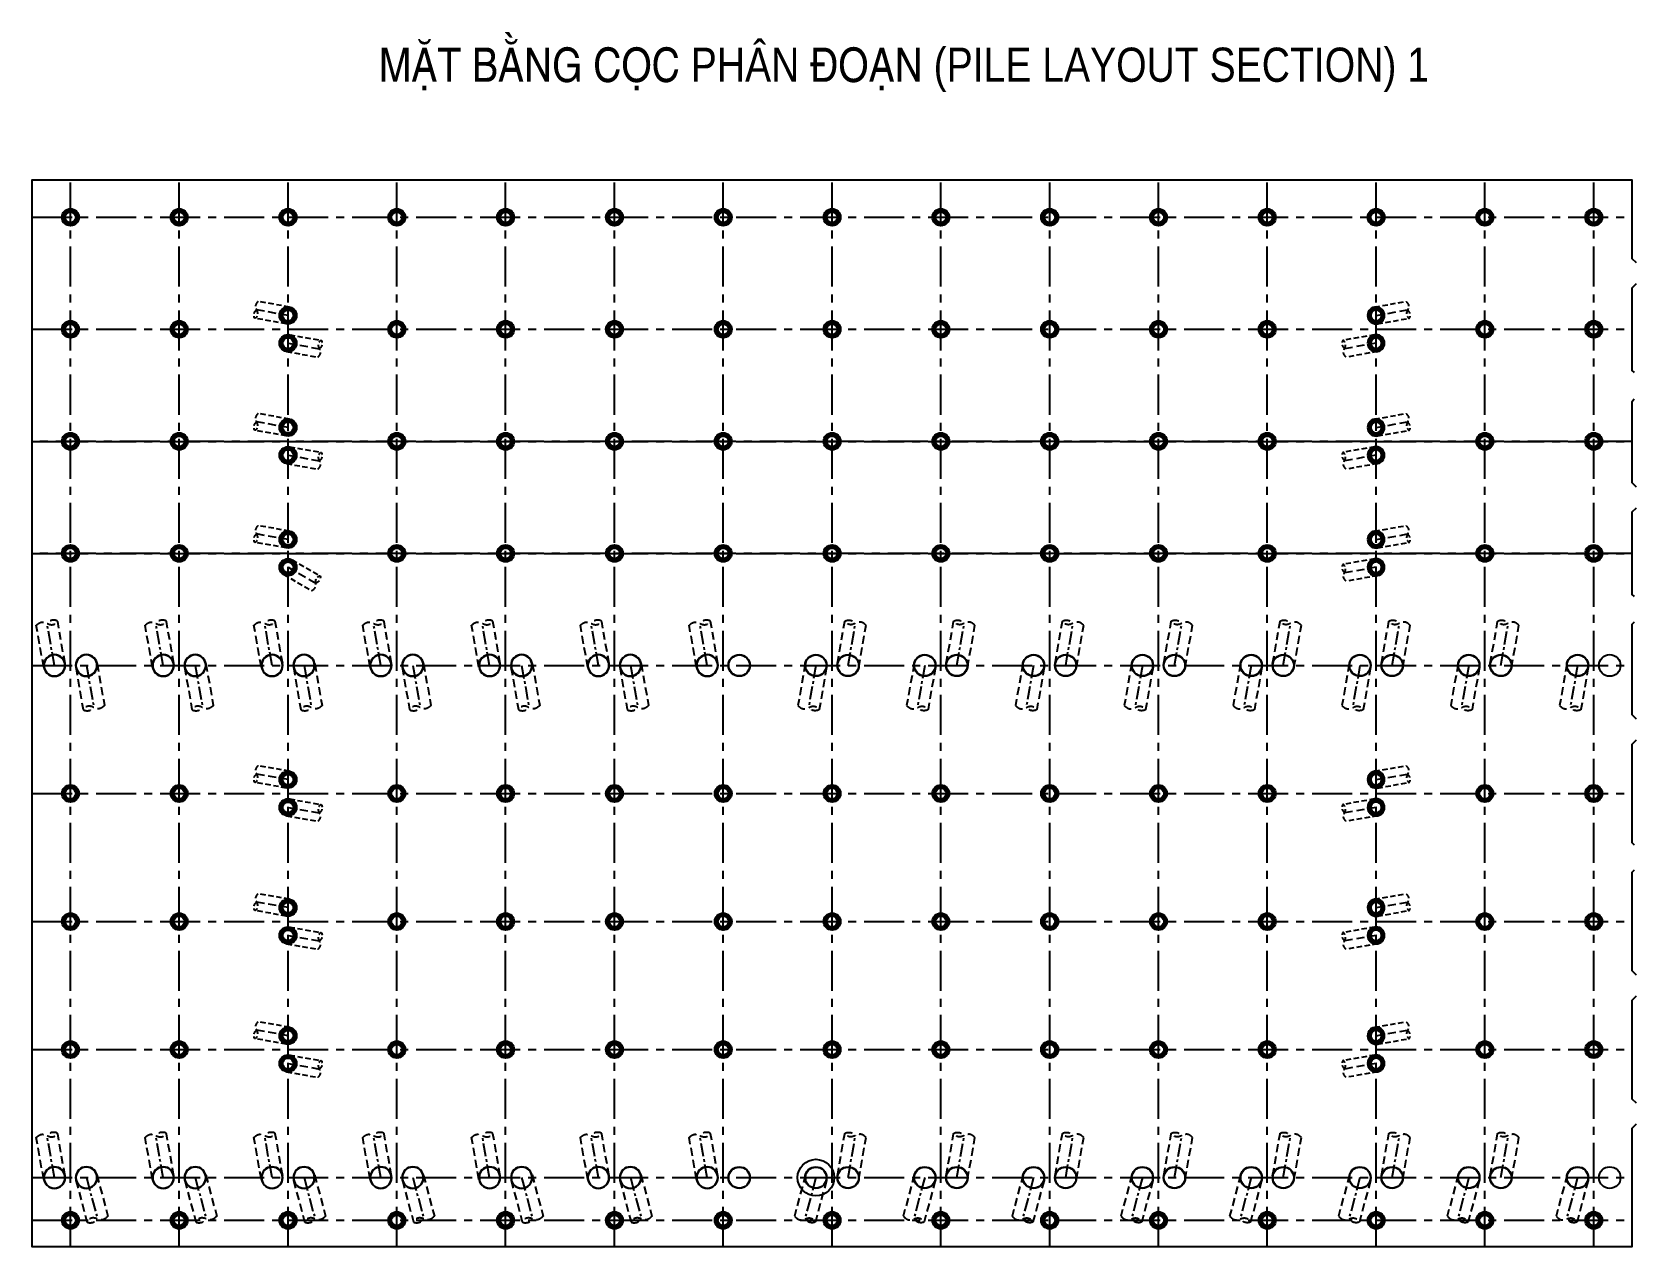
# Model space of a CAD drawing. Extents: x -687 to 941179, y -259 to 135874.
# Drawn here: x 778917 to 786416, y 130181 to 135874 of the extents above; entities that cross this region are included whole.
import ezdxf
from ezdxf.enums import TextEntityAlignment as Align

# ---------------------------------------------------------------- set-up
doc = ezdxf.new("R2010")
doc.units = 0
doc.header["$MEASUREMENT"] = 0
doc.linetypes.add('CENTER', pattern=[2, 1.25, -0.25, 0.25, -0.25])
doc.linetypes.add('HIDDEN', pattern=[0.375, 0.25, -0.125])
for name, color, linetype in [('Coc', 6, 'CONTINUOUS'), ('Hatch', 8, 'CONTINUOUS'), ('Khung', 1, 'CONTINUOUS'), ('Net vang', 2, 'CONTINUOUS'), ('Text', 4, 'CONTINUOUS'), ('Tim', 8, 'CENTER'), ('vien', 3, 'CONTINUOUS')]:
    doc.layers.add(name, color=color, linetype=linetype)
doc.styles.add('Hung', font='Vharialn.ttf')

# ---------------------------------------------------------------- blocks, each defined once
blk = doc.blocks.new('Coc thep D1000 xien')
at = {"layer": 'Coc', "color": 181, "linetype": 'HIDDEN', "ltscale": 150}
for p, q in [((-50, 8.8), (-84.8, -188.1)), ((50, -8.8), (15.3, -205.8))]:
    blk.add_line(p, q, dxfattribs=at)
at = {"layer": 'Coc'}
blk.add_circle((0, 0), 50.8, dxfattribs=at)
at = {"layer": 'Coc', "color": 7}
blk.add_circle((0, 0), 49.2, dxfattribs=at)
at = {"layer": 'Coc', "color": 181, "linetype": 'HIDDEN', "ltscale": 150}
blk.add_open_spline([(-84.8, -188.1), (-77.3, -194.7), (-62.4, -207.7), (-33.2, -197.3), (-10.4, -185.6), (29.2, -208.2), (-15.5, -216), (-27.9, -203.4), (-34.2, -197)], degree=3, knots=[0, 0, 0, 0, 27.628937, 55.257873, 82.88681, 109.579338, 136.271866, 163.900803, 163.900803, 163.900803, 163.900803], dxfattribs=at)
at = {"layer": 'Tim', "ltscale": 50}
blk.add_line((0, 0), (-34.7, -197), dxfattribs=at)
blk = doc.blocks.new('Coc ong D800')
at = {"layer": 'Hatch'}
h = blk.add_hatch(dxfattribs=at)
h.set_pattern_fill('ANSI31', color=256, scale=50, style=0)
h.set_pattern_definition([(45, (-821332.725, -122845.077), (-4.419417382, 4.419417382), [])])
h.paths.add_polyline_path([(-40, 0, 1), (40, 0, 1)])
h.paths.add_polyline_path([(25, 0, -1), (-25, 0, -1)], flags=16)
at = {"layer": 'Coc'}
blk.add_circle((0, 0), 40, dxfattribs=at)
at = {"layer": 'Net vang'}
blk.add_circle((0, 0), 25, dxfattribs=at)
blk = doc.blocks.new('Coc ong D800 xien')
at = {"layer": 'Coc', "color": 181, "linetype": 'HIDDEN', "ltscale": 100}
for p, q in [((-40, 0), (-40, -150)), ((40, 0), (40, -150))]:
    blk.add_line(p, q, dxfattribs=at)
blk.add_open_spline([(-40, -150), (-33.3, -154), (-20, -162.1), (1.2, -150), (17.3, -137.9), (51.1, -150), (17.5, -162.1), (6.2, -154.1), (0.4, -150)], degree=3, knots=[0, 0, 0, 0, 21.755068, 43.510137, 65.265205, 86.282944, 107.300682, 129.055751, 129.055751, 129.055751, 129.055751], dxfattribs=at)
at = {"layer": 'Tim', "linetype": 'HIDDEN', "ltscale": 150}
blk.add_line((0, 0), (0, -150), dxfattribs=at)
at = {"layer": 'Coc'}
blk.add_blockref('Coc ong D800', (0, 0), dxfattribs=at)

msp = doc.modelspace()

# ---------------------------------------------------------------- linework, layer by layer
at = {"layer": 'Coc'}
for centre in [(782232, 132905.7), (786312, 132905.7), (786312, 132905.7), (782232, 130505.7), (786312, 130505.7)]:
    msp.add_circle(centre, 50.8, dxfattribs=at)
at = {"layer": 'Coc', "color": 7}
for centre in [(782232, 132905.7), (782232, 130505.7)]:
    msp.add_circle(centre, 49.2, dxfattribs=at)
at = {"layer": 'Khung'}
for points in [[(786436, 130755.7), (786416, 130735.7), (786416, 130180.7), (778917, 130180.7), (778917, 130735.7), (778917, 130755.7), (778917, 130855.7), (778917, 130875.7), (778917, 131135.7), (778917, 131135.7), (778917, 131135.7), (778917, 131275.7), (778917, 131275.7), (778917, 131275.7), (778917, 131335.7), (778917, 131355.7), (778917, 131455.7), (778917, 131475.7), (778917, 131935.7), (778917, 131945.7), (778917, 131955.7), (778917, 132055.7), (778917, 132065.7), (778917, 132075.7), (778917, 132535.7), (778917, 132555.7), (778917, 132655.7), (778917, 132675.7), (778917, 133098.2), (778917, 133098.2), (778917, 133098.2), (778917, 133238.2), (778917, 133238.2), (778917, 133238.2), (778917, 133623.2), (778917, 133623.2), (778917, 133763.2), (778917, 133763.2), (778917, 134148.2), (778917, 134148.2), (778917, 134148.2), (778917, 134288.2), (778917, 134288.2), (778917, 134288.2), (778917, 134673.2), (778917, 134673.2), (778917, 134813.2), (778917, 134813.2), (778917, 135180.7), (778917, 135180.7), (786416, 135180.7), (786416, 134813.2), (786436, 134793.2)], [(786436, 134693.2), (786416, 134673.2), (786416, 134287.4), (786426, 134277.7)], [(786426, 134152.8), (786416, 134139.7), (786416, 133763.2), (786436, 133743.2)], [(786436, 133643.2), (786416, 133623.2), (786416, 133238.2), (786426, 133228.2)], [(786426, 133108.2), (786416, 133098.2), (786416, 132675.7), (786436, 132655.7)], [(786436, 132555.7), (786416, 132535.7), (786416, 132075.7), (786426, 132065.7)], [(786426, 131945.7), (786416, 131935.7), (786416, 131475.7), (786436, 131455.7)], [(786436, 131355.7), (786416, 131335.7), (786416, 131275.7), (786416, 131275.7), (786416, 131275.7), (786416, 131175.7), (786416, 131135.7), (786416, 131135.7), (786416, 130875.7), (786436, 130855.7)]]:
    msp.add_lwpolyline(points, dxfattribs=at)
at = {"layer": 'Tim', "ltscale": 150}
for p, q in [((779097, 130180.7), (779097, 135180.7)), ((779607, 130180.7), (779607, 135180.7)), ((780117, 130180.7), (780117, 135180.7)), ((780627, 130180.7), (780627, 135180.7)), ((781137, 130180.7), (781137, 135180.7)), ((781647, 130180.7), (781647, 135180.7)), ((782157, 130180.7), (782157, 135180.7)), ((782667, 130180.7), (782667, 135180.7)), ((783177, 130180.7), (783177, 135180.7)), ((783687, 130180.7), (783687, 135180.7)), ((784197, 130180.7), (784197, 135180.7)), ((784707, 130180.7), (784707, 135180.7)), ((785217, 130180.7), (785217, 135180.7)), ((785727, 130180.7), (785727, 135180.7)), ((786237, 130180.7), (786237, 135180.7)), ((778917, 135005.7), (786416, 135005.7)), ((778917, 134480.7), (786416, 134480.7)), ((778917, 133955.7), (786416, 133955.7)), ((786416, 133955.7), (778917, 133955.7)), ((778917, 133430.7), (786416, 133430.7)), ((786416, 133430.7), (778917, 133430.7)), ((778917, 132905.7), (786417, 132905.7)), ((778917, 132305.7), (786417, 132305.7)), ((778917, 131705.7), (786416, 131705.7)), ((778917, 131105.7), (786416, 131105.7)), ((778917, 130505.7), (786416, 130505.7)), ((778917, 130305.7), (786417, 130305.7))]:
    msp.add_line(p, q, dxfattribs=at)
at = {"layer": 'vien'}
msp.add_circle((782591.5, 130505.7), 85.9, dxfattribs=at)

# ---------------------------------------------------------------- block references
at = {"layer": 'Coc'}
for name, p in [('Coc ong D800', (779097, 135005.7)), ('Coc ong D800', (779607, 135005.7)), ('Coc ong D800', (780117, 135005.7)), ('Coc ong D800', (780627, 135005.7)), ('Coc ong D800', (781137, 135005.7)), ('Coc ong D800', (781647, 135005.7)), ('Coc ong D800', (782157, 135005.7)), ('Coc ong D800', (782667, 135005.7)), ('Coc ong D800', (783177, 135005.7)), ('Coc ong D800', (783687, 135005.7)), ('Coc ong D800', (784197, 135005.7)), ('Coc ong D800', (784707, 135005.7)), ('Coc ong D800', (785217, 135005.7)), ('Coc ong D800', (785727, 135005.7)), ('Coc ong D800', (786237, 135005.7)), ('Coc ong D800', (779097, 134480.7)), ('Coc ong D800', (779607, 134480.7)), ('Coc ong D800', (780627, 134480.7)), ('Coc ong D800', (781137, 134480.7)), ('Coc ong D800', (781647, 134480.7)), ('Coc ong D800', (782157, 134480.7)), ('Coc ong D800', (782667, 134480.7)), ('Coc ong D800', (783177, 134480.7)), ('Coc ong D800', (783687, 134480.7)), ('Coc ong D800', (784197, 134480.7)), ('Coc ong D800', (784707, 134480.7)), ('Coc ong D800', (785727, 134480.7)), ('Coc ong D800', (786237, 134480.7)), ('Coc ong D800', (779097, 133955.7)), ('Coc ong D800', (779607, 133955.7)), ('Coc ong D800', (780627, 133955.7)), ('Coc ong D800', (781137, 133955.7)), ('Coc ong D800', (781647, 133955.7)), ('Coc ong D800', (782157, 133955.7)), ('Coc ong D800', (782667, 133955.7)), ('Coc ong D800', (783177, 133955.7)), ('Coc ong D800', (783687, 133955.7)), ('Coc ong D800', (784197, 133955.7)), ('Coc ong D800', (784707, 133955.7)), ('Coc ong D800', (785727, 133955.7)), ('Coc ong D800', (786237, 133955.7)), ('Coc ong D800', (779097, 133430.7)), ('Coc ong D800', (779607, 133430.7)), ('Coc ong D800', (780627, 133430.7)), ('Coc ong D800', (781137, 133430.7)), ('Coc ong D800', (781647, 133430.7)), ('Coc ong D800', (782157, 133430.7)), ('Coc ong D800', (782667, 133430.7)), ('Coc ong D800', (783177, 133430.7)), ('Coc ong D800', (783687, 133430.7)), ('Coc ong D800', (784197, 133430.7)), ('Coc ong D800', (784707, 133430.7)), ('Coc ong D800', (785727, 133430.7)), ('Coc ong D800', (786237, 133430.7)), ('Coc thep D1000 xien', (782591.5, 132905.7)), ('Coc thep D1000 xien', (783101.5, 132905.7)), ('Coc thep D1000 xien', (783611.5, 132905.7)), ('Coc thep D1000 xien', (784121.5, 132905.7)), ('Coc thep D1000 xien', (784631.5, 132905.7)), ('Coc thep D1000 xien', (785141.5, 132905.7)), ('Coc thep D1000 xien', (785651.5, 132905.7)), ('Coc thep D1000 xien', (786161.5, 132905.7)), ('Coc ong D800', (779097, 132305.7)), ('Coc ong D800', (779607, 132305.7)), ('Coc ong D800', (780627, 132305.7)), ('Coc ong D800', (781137, 132305.7)), ('Coc ong D800', (781647, 132305.7)), ('Coc ong D800', (782157, 132305.7)), ('Coc ong D800', (782667, 132305.7)), ('Coc ong D800', (783177, 132305.7)), ('Coc ong D800', (783687, 132305.7)), ('Coc ong D800', (784197, 132305.7)), ('Coc ong D800', (784707, 132305.7)), ('Coc ong D800', (785727, 132305.7)), ('Coc ong D800', (786237, 132305.7)), ('Coc ong D800', (779097, 131705.7)), ('Coc ong D800', (779607, 131705.7)), ('Coc ong D800', (780627, 131705.7)), ('Coc ong D800', (781137, 131705.7)), ('Coc ong D800', (781647, 131705.7)), ('Coc ong D800', (782157, 131705.7)), ('Coc ong D800', (782667, 131705.7)), ('Coc ong D800', (783177, 131705.7)), ('Coc ong D800', (783687, 131705.7)), ('Coc ong D800', (784197, 131705.7)), ('Coc ong D800', (784707, 131705.7)), ('Coc ong D800', (785727, 131705.7)), ('Coc ong D800', (786237, 131705.7)), ('Coc ong D800', (779097, 131105.7)), ('Coc ong D800', (779607, 131105.7)), ('Coc ong D800', (780627, 131105.7)), ('Coc ong D800', (781137, 131105.7)), ('Coc ong D800', (781647, 131105.7)), ('Coc ong D800', (782157, 131105.7)), ('Coc ong D800', (782667, 131105.7)), ('Coc ong D800', (783177, 131105.7)), ('Coc ong D800', (783687, 131105.7)), ('Coc ong D800', (784197, 131105.7)), ('Coc ong D800', (784707, 131105.7)), ('Coc ong D800', (785727, 131105.7)), ('Coc ong D800', (786237, 131105.7)), ('Coc ong D800', (779097, 130305.7)), ('Coc ong D800', (779607, 130305.7)), ('Coc ong D800', (780117, 130305.7)), ('Coc ong D800', (780627, 130305.7)), ('Coc ong D800', (781137, 130305.7)), ('Coc ong D800', (781647, 130305.7)), ('Coc ong D800', (782157, 130305.7)), ('Coc ong D800', (782667, 130305.7)), ('Coc ong D800', (783177, 130305.7)), ('Coc ong D800', (783687, 130305.7)), ('Coc ong D800', (784197, 130305.7)), ('Coc ong D800', (784707, 130305.7)), ('Coc ong D800', (785217, 130305.7)), ('Coc ong D800', (785727, 130305.7)), ('Coc ong D800', (786237, 130305.7))]:
    msp.add_blockref(name, p, dxfattribs=at)
for name, p, rotation in [('Coc ong D800 xien', (780117, 134545.7), 260.0000000011952), ('Coc ong D800 xien', (780117, 134415.7), 80.00000000119525), ('Coc ong D800 xien', (780117, 134020.7), 260.0000000011952), ('Coc ong D800 xien', (780117, 133890.7), 80.00000000119525), ('Coc ong D800 xien', (780117, 133495.7), 260.0000000011952), ('Coc ong D800 xien', (780117, 133365.7), 60.00000000076117), ('Coc thep D1000 xien', (782742, 132905.7), 180), ('Coc thep D1000 xien', (783252, 132905.7), 180), ('Coc thep D1000 xien', (783762, 132905.7), 180), ('Coc thep D1000 xien', (784272, 132905.7), 180), ('Coc thep D1000 xien', (784782, 132905.7), 180), ('Coc thep D1000 xien', (785292, 132905.7), 180), ('Coc thep D1000 xien', (785802, 132905.7), 180), ('Coc ong D800 xien', (780117, 132370.7), 260.0000000011952), ('Coc ong D800 xien', (780117, 132240.7), 80.00000000119525), ('Coc ong D800 xien', (780117, 131770.7), 260.0000000011952), ('Coc ong D800 xien', (780117, 131640.7), 80.00000000119525), ('Coc ong D800 xien', (780117, 131170.7), 260.0000000011952), ('Coc ong D800 xien', (780117, 131040.7), 80.00000000119525), ('Coc thep D1000 xien', (782742, 130505.7), 180), ('Coc thep D1000 xien', (783252, 130505.7), 180), ('Coc thep D1000 xien', (783762, 130505.7), 180), ('Coc thep D1000 xien', (784272, 130505.7), 180), ('Coc thep D1000 xien', (784782, 130505.7), 180), ('Coc thep D1000 xien', (785292, 130505.7), 180), ('Coc thep D1000 xien', (785802, 130505.7), 180), ('Coc thep D1000 xien', (782591.5, 130505.7), 355.000000000131), ('Coc thep D1000 xien', (783101.5, 130505.7), 355.000000000131), ('Coc thep D1000 xien', (783611.5, 130505.7), 355.000000000131), ('Coc thep D1000 xien', (784121.5, 130505.7), 355.000000000131), ('Coc thep D1000 xien', (784631.5, 130505.7), 355.000000000131), ('Coc thep D1000 xien', (785141.5, 130505.7), 355.000000000131), ('Coc thep D1000 xien', (785651.5, 130505.7), 355.000000000131), ('Coc thep D1000 xien', (786161.5, 130505.7), 355.000000000131)]:
    msp.add_blockref(name, p, dxfattribs=dict(at, rotation=rotation))
at = {"layer": 'Coc', "xscale": -1}
for name, p, rotation in [('Coc ong D800 xien', (785217, 134545.7), 99.99999999880468), ('Coc ong D800 xien', (785217, 134415.7), 279.9999999988047), ('Coc ong D800 xien', (785217, 134020.7), 99.99999999880468), ('Coc ong D800 xien', (785217, 133890.7), 279.9999999988047), ('Coc ong D800 xien', (785217, 133495.7), 99.99999999880468), ('Coc ong D800 xien', (785217, 133365.7), 279.9999999988047), ('Coc thep D1000 xien', (779022, 132905.7), 180), ('Coc thep D1000 xien', (779532, 132905.7), 180), ('Coc thep D1000 xien', (780042, 132905.7), 180), ('Coc thep D1000 xien', (780552, 132905.7), 180), ('Coc thep D1000 xien', (781062, 132905.7), 180), ('Coc thep D1000 xien', (781572, 132905.7), 180), ('Coc thep D1000 xien', (782082, 132905.7), 180), ('Coc ong D800 xien', (785217, 132370.7), 99.99999999880468), ('Coc ong D800 xien', (785217, 132240.7), 279.9999999988047), ('Coc ong D800 xien', (785217, 131770.7), 99.99999999880468), ('Coc ong D800 xien', (785217, 131640.7), 279.9999999988047), ('Coc ong D800 xien', (785217, 131170.7), 99.99999999880468), ('Coc ong D800 xien', (785217, 131040.7), 279.9999999988047), ('Coc thep D1000 xien', (779022, 130505.7), 180), ('Coc thep D1000 xien', (779532, 130505.7), 180), ('Coc thep D1000 xien', (780042, 130505.7), 180), ('Coc thep D1000 xien', (780552, 130505.7), 180), ('Coc thep D1000 xien', (781062, 130505.7), 180), ('Coc thep D1000 xien', (781572, 130505.7), 180), ('Coc thep D1000 xien', (782082, 130505.7), 180), ('Coc thep D1000 xien', (779172, 130505.7), 4.999999999869046), ('Coc thep D1000 xien', (779682, 130505.7), 4.999999999869046), ('Coc thep D1000 xien', (780192, 130505.7), 4.999999999869046), ('Coc thep D1000 xien', (780702, 130505.7), 4.999999999869046), ('Coc thep D1000 xien', (781212, 130505.7), 4.999999999869046), ('Coc thep D1000 xien', (781722, 130505.7), 4.999999999869046)]:
    msp.add_blockref(name, p, dxfattribs=dict(at, rotation=rotation))
for p in [(779172, 132905.7), (779682, 132905.7), (780192, 132905.7), (780702, 132905.7), (781212, 132905.7), (781722, 132905.7)]:
    msp.add_blockref('Coc thep D1000 xien', p, dxfattribs=at)

# ---------------------------------------------------------------- texts
at = {"layer": 'Text', "style": 'Hung'}
msp.add_text('MÆt b»ng cäc ph©n ®o¹n (Pile layout section) 1', height=160, dxfattribs=at).set_placement((783003.9, 135640.4), align=Align.CENTER)

doc.saveas('drawing.dxf')
